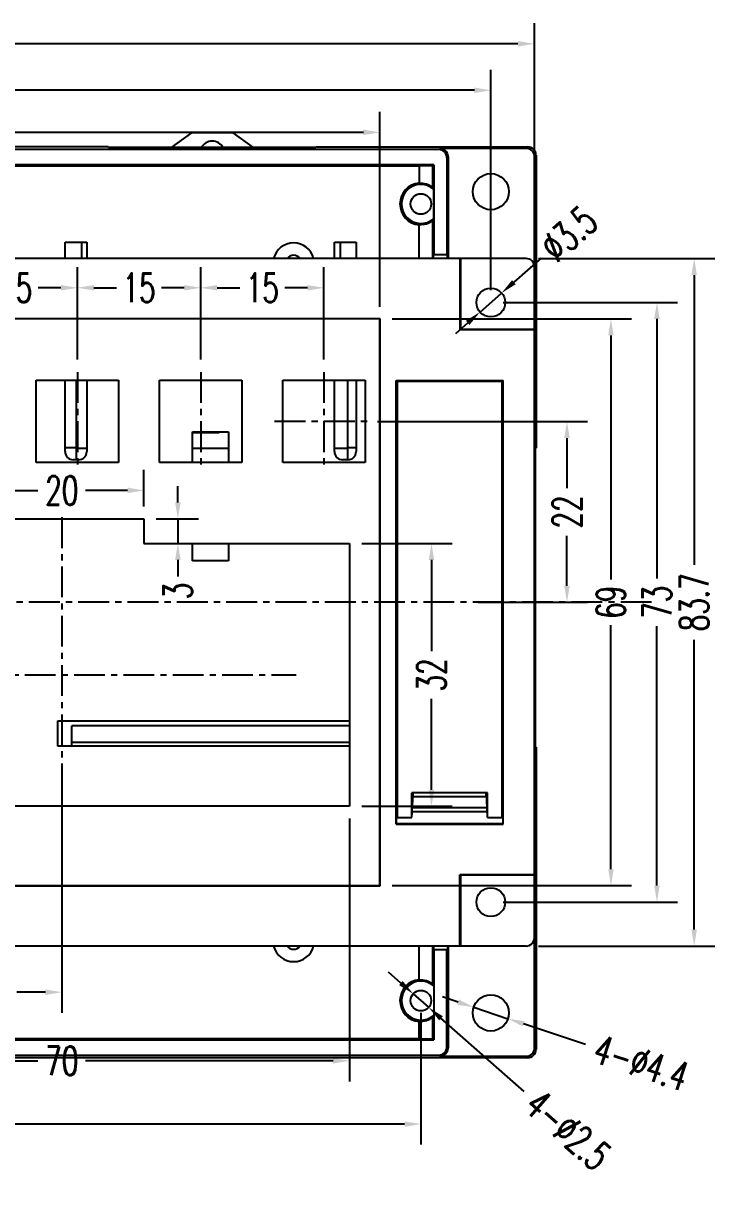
# Model space of a CAD drawing. Header units: millimetres. Extents: x -2018 to 1793, y 1393 to 1813.
# Drawn here: x 532.4 to 616.5, y 1565.2 to 1706.9 of the extents above; entities that cross this region are included whole.
import ezdxf

# ---------------------------------------------------------------- set-up
doc = ezdxf.new("R2010")
doc.units = ezdxf.units.MM
doc.linetypes.add('CENTER', pattern=[0.6, 0.375, -0.075, 0.075, -0.075])
doc.layers.add('02___PRT_ALL_AXES', color=7, linetype='Continuous')
doc.styles.add('romans', font='romans.shx', dxfattribs={"width": 0.67, "bigfont": 'fangsong.shx'})
doc.dimstyles.new('MSTD', dxfattribs={"dimtxt": 3.5, "dimasz": 2, "dimexe": 2.5, "dimexo": 1.5, "dimgap": 1, "dimtad": 0, "dimdsep": 46, "dimtxsty": 'romans', "dimcen": 0, "dimclrd": 5, "dimclre": 5, "dimclrt": 3, "dimadec": 1, "dimazin": 0, "dimtfac": 0.5, "dimtmove": 0, "dimatfit": 3, "dimfxl": 1, "dimarcsym": 0})

# ---------------------------------------------------------------- blocks, each defined once
blk = doc.blocks.new('*D299')
at = {"color": 5, "lineweight": -2}
for p, q in [((67.61, -1179.67), (67.61, -1195.7)), ((194.61, -1179.67), (194.61, -1195.7)), ((69.61, -1193.2), (127.26, -1193.2)), ((192.61, -1193.2), (134.96, -1193.2))]:
    blk.add_line(p, q, dxfattribs=at)
at = {"color": 5}
for points in [[(69.61, -1192.87), (69.61, -1193.54), (67.61, -1193.2)], [(192.61, -1192.87), (192.61, -1193.54), (194.61, -1193.2)]]:
    blk.add_solid(points, dxfattribs=at)
at = {"layer": 'Defpoints', "color": 0}
for p in [(67.61, -1178.17), (194.61, -1178.17), (194.61, -1193.2)]:
    blk.add_point(p, dxfattribs=at)
at = {"color": 3, "insert": (131.11, -1193.2), "char_height": 3.5, "attachment_point": 5, "style": 'romans'}
blk.add_mtext('127', dxfattribs=at)
blk = doc.blocks.new('*D10')
at = {"color": 5, "lineweight": -2}
for p, q in [((53.81, -1087.33), (53.81, -1059.18)), ((208.41, -1087.33), (208.41, -1059.18)), ((55.81, -1061.68), (124.53, -1061.68)), ((206.41, -1061.68), (137.69, -1061.68))]:
    blk.add_line(p, q, dxfattribs=at)
at = {"color": 5}
for points in [[(55.81, -1061.34), (55.81, -1062.01), (53.81, -1061.68)], [(206.41, -1061.34), (206.41, -1062.01), (208.41, -1061.68)]]:
    blk.add_solid(points, dxfattribs=at)
at = {"layer": 'Defpoints', "color": 0}
for p in [(208.41, -1061.68), (53.81, -1088.83), (208.41, -1088.83)]:
    blk.add_point(p, dxfattribs=at)
at = {"color": 3, "insert": (131.11, -1061.68), "char_height": 3.5, "attachment_point": 5, "style": 'romans'}
blk.add_mtext('154.59', dxfattribs=at)
blk = doc.blocks.new('*D11')
at = {"color": 5, "lineweight": -2}
for p, q in [((72.61, -1093.68), (72.61, -1069.96)), ((189.61, -1093.68), (189.61, -1069.96)), ((74.61, -1072.46), (127.26, -1072.46)), ((187.61, -1072.46), (134.96, -1072.46))]:
    blk.add_line(p, q, dxfattribs=at)
at = {"color": 5}
for points in [[(74.61, -1072.12), (74.61, -1072.79), (72.61, -1072.46)], [(187.61, -1072.12), (187.61, -1072.79), (189.61, -1072.46)]]:
    blk.add_solid(points, dxfattribs=at)
at = {"layer": 'Defpoints', "color": 0}
for p in [(189.61, -1072.46), (72.61, -1095.18), (189.61, -1095.18)]:
    blk.add_point(p, dxfattribs=at)
at = {"color": 3, "insert": (131.11, -1072.46), "char_height": 3.5, "attachment_point": 5, "style": 'romans'}
blk.add_mtext('117', dxfattribs=at)
blk = doc.blocks.new('*D12')
at = {"color": 5, "lineweight": -2}
for p, q in [((59.11, -1091.67), (59.11, -1064.84)), ((203.11, -1091.67), (203.11, -1064.84)), ((61.11, -1067.34), (127.21, -1067.34)), ((201.11, -1067.34), (135.01, -1067.34))]:
    blk.add_line(p, q, dxfattribs=at)
at = {"color": 5}
for points in [[(61.11, -1067), (61.11, -1067.67), (59.11, -1067.34)], [(201.11, -1067), (201.11, -1067.67), (203.11, -1067.34)]]:
    blk.add_solid(points, dxfattribs=at)
at = {"layer": 'Defpoints', "color": 0}
for p in [(203.11, -1067.34), (59.11, -1093.17), (203.11, -1093.17)]:
    blk.add_point(p, dxfattribs=at)
at = {"color": 3, "insert": (131.11, -1067.34), "char_height": 3.5, "attachment_point": 5, "style": 'romans'}
blk.add_mtext('144', dxfattribs=at)
blk = doc.blocks.new('*D13')
at = {"color": 5, "lineweight": -2}
for p, q in [((209.22, -1087.79), (205.92, -1090.7)), ((201.8, -1094.33), (204.42, -1092.02)), ((200.3, -1095.65), (198.8, -1096.98))]:
    blk.add_line(p, q, dxfattribs=at)
at = {"color": 5}
for points in [[(205.7, -1090.45), (206.14, -1090.95), (204.42, -1092.02)], [(200.08, -1095.4), (200.52, -1095.9), (201.8, -1094.33)]]:
    blk.add_solid(points, dxfattribs=at)
at = {"layer": 'Defpoints', "color": 0}
for p in [(204.42, -1092.02), (201.8, -1094.33)]:
    blk.add_point(p, dxfattribs=at)
at = {"color": 3, "insert": (212.61, -1084.8), "char_height": 3.5, "attachment_point": 5, "rotation": 41.3857, "style": 'romans'}
blk.add_mtext('∅3.5', dxfattribs=at)
blk = doc.blocks.new('*D14')
at = {"color": 5, "lineweight": -2}
for p, q in [((208.91, -1087.83), (230.36, -1087.83)), ((227.86, -1089.83), (227.86, -1125.1)), ((227.86, -1169.52), (227.86, -1134.25)), ((208.91, -1171.52), (230.36, -1171.52))]:
    blk.add_line(p, q, dxfattribs=at)
at = {"color": 5}
for points in [[(227.52, -1089.83), (228.19, -1089.83), (227.86, -1087.83)], [(227.52, -1169.52), (228.19, -1169.52), (227.86, -1171.52)]]:
    blk.add_solid(points, dxfattribs=at)
at = {"layer": 'Defpoints', "color": 0}
for p in [(207.41, -1087.83), (207.41, -1171.52), (227.86, -1171.52)]:
    blk.add_point(p, dxfattribs=at)
at = {"color": 3, "insert": (227.86, -1129.67), "char_height": 3.5, "attachment_point": 5, "rotation": 90, "style": 'romans'}
blk.add_mtext('83.7', dxfattribs=at)
blk = doc.blocks.new('*D114')
at = {"color": 5, "lineweight": -2}
for p, q in [((189.31, -1107.67), (214.88, -1107.67)), ((212.38, -1109.67), (212.38, -1115.78)), ((212.38, -1127.67), (212.38, -1121.57)), ((201.56, -1129.67), (214.88, -1129.67))]:
    blk.add_line(p, q, dxfattribs=at)
at = {"color": 5}
for points in [[(212.05, -1109.67), (212.71, -1109.67), (212.38, -1107.67)], [(212.05, -1127.67), (212.71, -1127.67), (212.38, -1129.67)]]:
    blk.add_solid(points, dxfattribs=at)
at = {"layer": 'Defpoints', "color": 0}
for p in [(187.81, -1107.67), (200.06, -1129.67), (212.38, -1129.67)]:
    blk.add_point(p, dxfattribs=at)
at = {"color": 3, "insert": (212.38, -1118.67), "char_height": 3.5, "attachment_point": 5, "rotation": 90, "style": 'romans'}
blk.add_mtext('22', dxfattribs=at)
blk = doc.blocks.new('*D15')
at = {"color": 5, "lineweight": -2}
for p, q in [((191.11, -1095.18), (220.23, -1095.18)), ((217.73, -1097.18), (217.73, -1126.89)), ((217.73, -1162.17), (217.73, -1132.46)), ((191.11, -1164.17), (220.23, -1164.17))]:
    blk.add_line(p, q, dxfattribs=at)
at = {"color": 5}
for points in [[(217.4, -1097.18), (218.06, -1097.18), (217.73, -1095.18)], [(217.4, -1162.17), (218.06, -1162.17), (217.73, -1164.17)]]:
    blk.add_solid(points, dxfattribs=at)
at = {"layer": 'Defpoints', "color": 0}
for p in [(189.61, -1095.18), (189.61, -1164.17), (217.73, -1164.17)]:
    blk.add_point(p, dxfattribs=at)
at = {"color": 3, "insert": (217.73, -1129.67), "char_height": 3.5, "attachment_point": 5, "rotation": 90, "style": 'romans'}
blk.add_mtext('69', dxfattribs=at)
blk = doc.blocks.new('*D16')
at = {"color": 5, "lineweight": -2}
for p, q in [((204.61, -1093.17), (225.83, -1093.17)), ((223.33, -1095.17), (223.33, -1126.78)), ((223.33, -1164.17), (223.33, -1132.57)), ((204.61, -1166.17), (225.83, -1166.17))]:
    blk.add_line(p, q, dxfattribs=at)
at = {"color": 5}
for points in [[(222.99, -1095.17), (223.66, -1095.17), (223.33, -1093.17)], [(222.99, -1164.17), (223.66, -1164.17), (223.33, -1166.17)]]:
    blk.add_solid(points, dxfattribs=at)
at = {"layer": 'Defpoints', "color": 0}
for p in [(203.11, -1093.17), (203.11, -1166.17), (223.33, -1166.17)]:
    blk.add_point(p, dxfattribs=at)
at = {"color": 3, "insert": (223.33, -1129.67), "char_height": 3.5, "attachment_point": 5, "rotation": 90, "style": 'romans'}
blk.add_mtext('73', dxfattribs=at)
blk = doc.blocks.new('*D17')
at = {"color": 5, "lineweight": -2}
for p, q in [((165.03, -1117.52), (165.03, -1115.52)), ((162.41, -1119.52), (167.53, -1119.52)), ((165.03, -1119.52), (165.03, -1122.52)), ((162.41, -1122.52), (167.53, -1122.52)), ((165.03, -1124.52), (165.03, -1126.52))]:
    blk.add_line(p, q, dxfattribs=at)
at = {"color": 5}
for points in [[(164.7, -1117.52), (165.37, -1117.52), (165.03, -1119.52)], [(164.7, -1124.52), (165.37, -1124.52), (165.03, -1122.52)]]:
    blk.add_solid(points, dxfattribs=at)
at = {"layer": 'Defpoints', "color": 0}
for p in [(160.91, -1119.52), (160.91, -1122.52), (165.03, -1122.52)]:
    blk.add_point(p, dxfattribs=at)
at = {"color": 3, "insert": (165.03, -1128.3), "char_height": 3.5, "attachment_point": 5, "rotation": 90, "style": 'romans'}
blk.add_mtext('3', dxfattribs=at)
blk = doc.blocks.new('*D18')
at = {"color": 5, "lineweight": -2}
for p, q in [((140.91, -1118.02), (140.91, -1113.55)), ((160.91, -1118.02), (160.91, -1113.55)), ((142.91, -1116.05), (148.01, -1116.05)), ((158.91, -1116.05), (153.81, -1116.05))]:
    blk.add_line(p, q, dxfattribs=at)
at = {"color": 5}
for points in [[(142.91, -1115.71), (142.91, -1116.38), (140.91, -1116.05)], [(158.91, -1115.71), (158.91, -1116.38), (160.91, -1116.05)]]:
    blk.add_solid(points, dxfattribs=at)
at = {"layer": 'Defpoints', "color": 0}
for p in [(160.91, -1116.05), (140.91, -1119.52), (160.91, -1119.52)]:
    blk.add_point(p, dxfattribs=at)
at = {"color": 3, "insert": (150.91, -1116.05), "char_height": 3.5, "attachment_point": 5, "style": 'romans'}
blk.add_mtext('20', dxfattribs=at)
blk = doc.blocks.new('*D197')
at = {"color": 5, "lineweight": -2}
for p, q in [((167.81, -1100.13), (167.81, -1088.88)), ((182.81, -1100.13), (182.81, -1088.88)), ((169.81, -1091.38), (172.58, -1091.38)), ((180.81, -1091.38), (178.04, -1091.38))]:
    blk.add_line(p, q, dxfattribs=at)
at = {"color": 5}
for points in [[(169.81, -1091.05), (169.81, -1091.71), (167.81, -1091.38)], [(180.81, -1091.05), (180.81, -1091.71), (182.81, -1091.38)]]:
    blk.add_solid(points, dxfattribs=at)
at = {"layer": 'Defpoints', "color": 0}
for p in [(182.81, -1091.38), (167.81, -1101.63), (182.81, -1101.63)]:
    blk.add_point(p, dxfattribs=at)
at = {"color": 3, "insert": (175.31, -1091.38), "char_height": 3.5, "attachment_point": 5, "style": 'romans'}
blk.add_mtext('15', dxfattribs=at)
blk = doc.blocks.new('*D198')
at = {"color": 5, "lineweight": -2}
for p, q in [((152.81, -1100.13), (152.81, -1088.88)), ((167.81, -1100.13), (167.81, -1088.88)), ((154.81, -1091.38), (157.58, -1091.38)), ((165.81, -1091.38), (163.04, -1091.38))]:
    blk.add_line(p, q, dxfattribs=at)
at = {"color": 5}
for points in [[(154.81, -1091.05), (154.81, -1091.71), (152.81, -1091.38)], [(165.81, -1091.05), (165.81, -1091.71), (167.81, -1091.38)]]:
    blk.add_solid(points, dxfattribs=at)
at = {"layer": 'Defpoints', "color": 0}
for p in [(167.81, -1091.38), (152.81, -1101.63), (167.81, -1101.63)]:
    blk.add_point(p, dxfattribs=at)
at = {"color": 3, "insert": (160.31, -1091.38), "char_height": 3.5, "attachment_point": 5, "style": 'romans'}
blk.add_mtext('15', dxfattribs=at)
blk = doc.blocks.new('*D199')
at = {"color": 5, "lineweight": -2}
for p, q in [((137.81, -1089.88), (137.81, -1088.88)), ((152.81, -1100.13), (152.81, -1088.88)), ((139.81, -1091.38), (142.58, -1091.38)), ((150.81, -1091.38), (148.04, -1091.38))]:
    blk.add_line(p, q, dxfattribs=at)
at = {"color": 5}
for points in [[(139.81, -1091.05), (139.81, -1091.71), (137.81, -1091.38)], [(150.81, -1091.05), (150.81, -1091.71), (152.81, -1091.38)]]:
    blk.add_solid(points, dxfattribs=at)
at = {"layer": 'Defpoints', "color": 0}
for p in [(137.81, -1091.38), (152.81, -1091.38), (152.81, -1101.63)]:
    blk.add_point(p, dxfattribs=at)
at = {"color": 3, "insert": (145.31, -1091.38), "char_height": 3.5, "attachment_point": 5, "style": 'romans'}
blk.add_mtext('15', dxfattribs=at)
blk = doc.blocks.new('*D201')
at = {"color": 5, "lineweight": -2}
for p, q in [((150.91, -1152.36), (150.91, -1179.64)), ((133.11, -1177.14), (136.6, -1177.14)), ((148.91, -1177.14), (145.42, -1177.14)), ((131.11, -1178.38), (131.11, -1179.64))]:
    blk.add_line(p, q, dxfattribs=at)
at = {"color": 5}
for points in [[(133.11, -1176.81), (133.11, -1177.48), (131.11, -1177.14)], [(148.91, -1176.81), (148.91, -1177.48), (150.91, -1177.14)]]:
    blk.add_solid(points, dxfattribs=at)
at = {"layer": 'Defpoints', "color": 0}
for p in [(150.91, -1150.86), (131.11, -1176.88), (150.91, -1177.14)]:
    blk.add_point(p, dxfattribs=at)
at = {"color": 3, "insert": (141.01, -1177.14), "char_height": 3.5, "attachment_point": 5, "style": 'romans'}
blk.add_mtext('19.8', dxfattribs=at)
blk = doc.blocks.new('*D39')
at = {"color": 5, "lineweight": -2}
for p, q in [((115.91, -1156.01), (115.91, -1188)), ((185.91, -1156.01), (185.91, -1188)), ((117.91, -1185.5), (148.01, -1185.5)), ((183.91, -1185.5), (153.81, -1185.5))]:
    blk.add_line(p, q, dxfattribs=at)
at = {"color": 5}
for points in [[(117.91, -1185.16), (117.91, -1185.83), (115.91, -1185.5)], [(183.91, -1185.16), (183.91, -1185.83), (185.91, -1185.5)]]:
    blk.add_solid(points, dxfattribs=at)
at = {"layer": 'Defpoints', "color": 0}
for p in [(115.91, -1154.51), (185.91, -1154.51), (185.91, -1185.5)]:
    blk.add_point(p, dxfattribs=at)
at = {"color": 3, "insert": (150.91, -1185.5), "char_height": 3.5, "attachment_point": 5, "style": 'romans'}
blk.add_mtext('70', dxfattribs=at)
blk = doc.blocks.new('*D40')
at = {"color": 5, "lineweight": -2}
for p, q in [((187.41, -1122.52), (198.39, -1122.52)), ((195.89, -1124.52), (195.89, -1135.62)), ((195.89, -1152.51), (195.89, -1141.41)), ((187.41, -1154.51), (198.39, -1154.51))]:
    blk.add_line(p, q, dxfattribs=at)
at = {"color": 5}
for points in [[(195.56, -1124.52), (196.23, -1124.52), (195.89, -1122.52)], [(195.56, -1152.51), (196.23, -1152.51), (195.89, -1154.51)]]:
    blk.add_solid(points, dxfattribs=at)
at = {"layer": 'Defpoints', "color": 0}
for p in [(185.91, -1122.52), (185.91, -1154.51), (195.89, -1154.51)]:
    blk.add_point(p, dxfattribs=at)
at = {"color": 3, "insert": (195.89, -1138.52), "char_height": 3.5, "attachment_point": 5, "rotation": 90, "style": 'romans'}
blk.add_mtext('32', dxfattribs=at)
blk = doc.blocks.new('*D88')
at = {"color": 5, "lineweight": -2}
for p, q in [((199.13, -1178.35), (197.23, -1177.72)), ((201.03, -1178.98), (205.2, -1180.37)), ((214.64, -1183.5), (207.1, -1181))]:
    blk.add_line(p, q, dxfattribs=at)
at = {"color": 5}
for points in [[(199.23, -1178.03), (199.02, -1178.67), (201.03, -1178.98)], [(207.2, -1180.68), (206.99, -1181.31), (205.2, -1180.37)]]:
    blk.add_solid(points, dxfattribs=at)
at = {"layer": 'Defpoints', "color": 0}
for p in [(201.03, -1178.98), (205.2, -1180.37)]:
    blk.add_point(p, dxfattribs=at)
at = {"color": 3, "insert": (221.42, -1185.75), "char_height": 3.5, "attachment_point": 5, "rotation": 341.635, "style": 'romans'}
blk.add_mtext('4-∅4.4', dxfattribs=at)
blk = doc.blocks.new('*D89')
at = {"color": 5, "lineweight": -2}
for p, q in [((192.17, -1176.03), (190.67, -1174.71)), ((193.67, -1177.35), (195.55, -1179)), ((207.19, -1189.24), (197.05, -1180.32))]:
    blk.add_line(p, q, dxfattribs=at)
at = {"color": 5}
for points in [[(192.39, -1175.78), (191.95, -1176.28), (193.67, -1177.35)], [(197.27, -1180.07), (196.83, -1180.57), (195.55, -1179)]]:
    blk.add_solid(points, dxfattribs=at)
at = {"layer": 'Defpoints', "color": 0}
for p in [(193.67, -1177.35), (195.55, -1179)]:
    blk.add_point(p, dxfattribs=at)
at = {"color": 3, "insert": (212.51, -1193.92), "char_height": 3.5, "attachment_point": 5, "rotation": 318.6694, "style": 'romans'}
blk.add_mtext('4-∅2.5', dxfattribs=at)

msp = doc.modelspace()

# ---------------------------------------------------------------- linework, layer by layer
at = {"color": 7, "linetype": 'Continuous'}
for p, q in [((552.853, 1693.508), (550.365, 1691.726)), ((582.915, 1691.486), (451.595, 1691.486)), ((542.68, 1691.8), (491.829, 1691.8)), ((542.754, 1691.726), (542.68, 1691.8)), ((567.953, 1691.726), (542.754, 1691.726)), ((568.026, 1691.8), (567.953, 1691.726)), ((568.026, 1691.8), (593.755, 1691.8)), ((582.915, 1691.486), (583.054, 1691.625)), ((593.58, 1691.625), (583.054, 1691.625)), ((593.755, 1691.8), (593.58, 1691.625)), ((583.914, 1690.486), (584.054, 1690.625)), ((583.914, 1690.486), (583.914, 1678.657)), ((584.054, 1690.625), (584.054, 1678.208)), ((594.755, 1690.8), (594.58, 1690.625)), ((594.58, 1677.209), (594.58, 1690.625)), ((594.755, 1690.8), (594.755, 1655.181)), ((582.333, 1689.64), (452.176, 1689.64)), ((580.541, 1689.448), (453.968, 1689.448)), ((582.202, 1689.509), (580.541, 1689.509)), ((580.541, 1689.509), (580.541, 1687.339)), ((582.333, 1689.64), (582.202, 1689.509)), ((582.202, 1686.882), (582.202, 1689.509)), ((582.333, 1689.64), (582.333, 1678.657)), ((582.316, 1683.067), (582.316, 1686.648)), ((580.541, 1678.206), (580.541, 1682.376)), ((582.202, 1678.206), (582.202, 1682.833)), ((537.454, 1678.206), (537.454, 1680.206)), ((537.454, 1680.206), (540.079, 1680.206)), ((539.454, 1680.206), (539.454, 1678.206)), ((540.079, 1680.206), (540.079, 1678.206)), ((570.228, 1680.206), (572.853, 1680.206)), ((570.228, 1678.206), (570.228, 1680.206)), ((570.953, 1678.206), (570.953, 1680.206)), ((572.853, 1680.206), (572.853, 1678.206)), ((583.979, 1678.657), (582.269, 1678.657)), ((582.269, 1678.206), (582.269, 1678.657)), ((583.979, 1678.206), (583.979, 1678.657)), ((593.552, 1678.206), (440.957, 1678.206)), ((585.5, 1678.206), (585.5, 1669.545)), ((585.552, 1678.206), (585.552, 1669.597)), ((594.552, 1595.509), (594.552, 1677.206)), ((594.58, 1677.209), (594.565, 1677.193)), ((575.773, 1670.877), (458.736, 1670.877)), ((575.752, 1670.856), (458.757, 1670.856)), ((575.773, 1670.877), (575.752, 1670.856)), ((575.752, 1601.859), (575.752, 1670.856)), ((575.773, 1601.838), (575.773, 1670.877)), ((585.5, 1669.545), (585.552, 1669.597)), ((594.552, 1669.545), (585.5, 1669.545)), ((585.552, 1669.597), (594.552, 1669.597)), ((533.954, 1653.398), (533.954, 1663.397)), ((533.954, 1663.397), (543.954, 1663.397)), ((537.454, 1654.707), (537.454, 1663.397)), ((538.853, 1653.707), (538.853, 1663.397)), ((540.079, 1663.397), (540.079, 1654.707)), ((543.954, 1663.397), (543.954, 1653.398)), ((548.953, 1663.397), (558.953, 1663.397)), ((548.953, 1653.398), (548.953, 1663.397)), ((558.953, 1663.397), (558.953, 1653.398)), ((563.953, 1663.397), (573.953, 1663.397)), ((563.953, 1653.398), (563.953, 1663.397)), ((570.228, 1654.707), (570.228, 1663.397)), ((572.853, 1663.397), (572.853, 1654.707)), ((573.953, 1663.397), (573.953, 1653.398)), ((577.752, 1663.356), (590.752, 1663.356)), ((577.752, 1609.358), (577.752, 1663.356)), ((577.782, 1663.327), (577.752, 1663.356)), ((578.752, 1663.327), (577.782, 1663.327)), ((577.782, 1610.858), (577.782, 1663.327)), ((577.912, 1663.281), (577.882, 1663.252)), ((590.622, 1663.252), (577.882, 1663.252)), ((577.882, 1610.159), (577.882, 1663.252)), ((577.912, 1663.281), (580.502, 1663.281)), ((578.752, 1663.281), (578.752, 1663.327)), ((578.752, 1663.327), (578.775, 1663.304)), ((578.775, 1663.304), (589.729, 1663.304)), ((578.775, 1663.281), (578.775, 1663.304)), ((580.502, 1663.304), (580.502, 1663.281)), ((588.002, 1663.304), (588.002, 1663.281)), ((588.002, 1663.281), (590.593, 1663.281)), ((589.752, 1663.327), (589.729, 1663.304)), ((589.729, 1663.304), (589.729, 1663.281)), ((590.722, 1663.327), (589.752, 1663.327)), ((589.752, 1663.327), (589.752, 1663.281)), ((590.622, 1663.252), (590.593, 1663.281)), ((590.622, 1610.159), (590.622, 1663.252)), ((590.722, 1663.327), (590.752, 1663.356)), ((590.722, 1610.858), (590.722, 1663.327)), ((590.752, 1609.358), (590.752, 1663.356)), ((552.953, 1653.398), (552.953, 1657.108)), ((552.953, 1657.107), (557.353, 1657.107)), ((556.203, 1657.008), (552.953, 1657.008)), ((556.203, 1657.008), (556.203, 1657.107)), ((557.353, 1657.108), (557.353, 1653.398)), ((538.853, 1655.147), (537.454, 1655.147)), ((572.853, 1655.147), (571.853, 1655.147)), ((594.755, 1655.181), (594.681, 1655.108)), ((594.681, 1618.808), (594.681, 1655.108)), ((543.954, 1653.398), (533.954, 1653.398)), ((539.079, 1653.707), (538.454, 1653.707)), ((558.953, 1653.398), (548.953, 1653.398)), ((573.953, 1653.398), (563.953, 1653.398)), ((571.853, 1653.707), (571.228, 1653.707)), ((527.054, 1646.516), (547.054, 1646.516)), ((547.054, 1646.516), (547.054, 1643.516)), ((547.054, 1643.516), (572.053, 1643.516)), ((552.953, 1641.407), (552.953, 1643.516)), ((557.353, 1643.516), (557.353, 1641.407)), ((572.053, 1643.516), (572.053, 1611.517)), ((557.353, 1641.407), (552.953, 1641.407)), ((536.554, 1621.908), (572.053, 1621.908)), ((536.554, 1618.857), (536.554, 1621.908)), ((572.053, 1621.308), (538.254, 1621.308)), ((538.254, 1618.857), (538.254, 1621.308)), ((572.053, 1619.308), (538.254, 1619.308)), ((572.053, 1618.857), (536.554, 1618.857)), ((594.755, 1618.735), (594.681, 1618.808)), ((594.755, 1618.735), (594.755, 1581.915)), ((588.841, 1613.157), (579.663, 1613.157)), ((579.663, 1610.159), (579.663, 1613.157)), ((579.663, 1610.159), (579.752, 1612.301)), ((579.752, 1612.301), (579.752, 1613.157)), ((588.752, 1612.657), (579.752, 1612.657)), ((579.82, 1612.657), (579.82, 1613.157)), ((588.684, 1612.657), (588.684, 1613.157)), ((588.752, 1612.301), (588.752, 1613.157)), ((588.841, 1610.159), (588.752, 1612.301)), ((588.841, 1610.159), (588.841, 1613.157)), ((572.053, 1611.517), (502.055, 1611.517)), ((577.765, 1609.371), (577.782, 1610.858)), ((577.882, 1610.858), (577.782, 1610.858)), ((588.812, 1610.858), (579.692, 1610.858)), ((579.713, 1611.358), (588.791, 1611.358)), ((590.722, 1610.858), (590.622, 1610.858)), ((590.74, 1609.371), (590.722, 1610.858)), ((577.752, 1609.358), (577.765, 1609.371)), ((577.752, 1609.358), (590.752, 1609.358)), ((590.74, 1609.371), (577.765, 1609.371)), ((577.882, 1610.159), (579.663, 1610.159)), ((588.841, 1610.159), (590.622, 1610.159)), ((590.752, 1609.358), (590.74, 1609.371)), ((594.552, 1603.17), (585.5, 1603.17)), ((585.5, 1603.17), (585.552, 1603.118)), ((585.5, 1594.509), (585.5, 1603.17)), ((594.552, 1603.118), (585.552, 1603.118)), ((585.552, 1603.118), (585.552, 1594.509)), ((458.736, 1601.838), (575.773, 1601.838)), ((458.757, 1601.859), (575.752, 1601.859)), ((575.773, 1601.838), (575.752, 1601.859)), ((594.565, 1595.522), (594.58, 1595.506)), ((594.58, 1582.09), (594.58, 1595.506)), ((593.552, 1594.509), (440.957, 1594.509)), ((580.541, 1590.339), (580.541, 1594.509)), ((582.202, 1589.882), (582.202, 1594.509)), ((582.269, 1594.509), (582.269, 1594.057)), ((583.979, 1594.057), (582.269, 1594.057)), ((582.333, 1594.057), (582.333, 1583.075)), ((583.914, 1582.229), (583.914, 1594.057)), ((583.979, 1594.509), (583.979, 1594.057)), ((584.054, 1594.506), (584.054, 1582.09)), ((582.316, 1589.648), (582.316, 1586.067)), ((580.541, 1583.206), (580.541, 1585.376)), ((582.202, 1583.206), (582.202, 1585.833)), ((452.176, 1583.075), (582.333, 1583.075)), ((453.968, 1583.267), (580.541, 1583.267)), ((580.541, 1583.206), (582.202, 1583.206)), ((582.333, 1583.075), (582.202, 1583.206)), ((593.755, 1580.915), (440.754, 1580.915)), ((451.595, 1581.229), (582.915, 1581.229)), ((583.054, 1581.09), (582.915, 1581.229)), ((583.054, 1581.09), (593.58, 1581.09)), ((584.054, 1582.09), (583.914, 1582.229)), ((593.755, 1580.915), (593.58, 1581.09)), ((594.755, 1581.915), (594.58, 1582.09))]:
    msp.add_line(p, q, dxfattribs=at)
at = {"color": 1, "linetype": 'CENTER', "ltscale": 10}
for p, q in [((538.954, 1664.397), (538.954, 1652.398)), ((553.953, 1664.397), (553.953, 1652.398)), ((568.953, 1664.397), (568.953, 1652.398)), ((562.953, 1658.398), (574.953, 1658.398)), ((537.054, 1646.716), (537.054, 1608.318)), ((608.811, 1636.357), (425.698, 1636.357)), ((508.555, 1627.517), (565.553, 1627.517))]:
    msp.add_line(p, q, dxfattribs=at)
at = {"color": 7, "linetype": 'Continuous'}
for centre, radius in [((589.257, 1686.356), 2.2), ((580.752, 1684.857), 1.25), ((589.255, 1672.857), 1.75), ((589.255, 1599.857), 1.75), ((580.752, 1587.857), 1.25), ((589.257, 1586.359), 2.2)]:
    msp.add_circle(centre, radius, dxfattribs=at)
for centre, radius, start, end in [((580.752, 1684.857), 2.551, 94.74601, 265.25399), ((580.752, 1684.857), 2.377, 48.86668, 311.13332), ((580.752, 1684.857), 2.49, 54.38905, 94.86273), ((577.414, 1684.419), 5.384, 24.4451, 27.21641), ((577.414, 1685.296), 5.384, 332.78359, 335.5549), ((580.752, 1684.857), 2.49, 265.13727, 305.61095), ((565.255, 1677.607), 2.5, 14.0076, 165.9924), ((565.255, 1677.607), 1, 37.51085, 142.48915), ((593.552, 1677.206), 1, 0, 90), ((538.454, 1654.707), 1, 180, 270), ((539.079, 1654.707), 1, 270, 0), ((571.228, 1654.707), 1, 180, 270), ((571.853, 1654.707), 1, 270, 0), ((593.552, 1595.509), 1, 270, 0), ((565.255, 1595.107), 2.5, 194.0076, 345.9924), ((565.255, 1595.107), 1, 217.51085, 322.48915), ((580.752, 1587.857), 2.551, 94.74601, 265.25399), ((580.752, 1587.857), 2.377, 48.86668, 311.13332), ((580.752, 1587.857), 2.49, 54.38905, 94.86273), ((577.414, 1587.419), 5.384, 24.4451, 27.21641), ((580.752, 1587.857), 2.49, 265.13727, 305.61095), ((577.414, 1588.296), 5.384, 332.78359, 335.5549)]:
    msp.add_arc(centre, radius, start, end, dxfattribs=at)
for centre, major_axis, start_param, end_param in [((582.914, 1690.485), (0.707, 0.707), -0.7852459, 0.7852459), ((583.054, 1690.625), (0.707, 0.707), -0.7852459, 0.7852459), ((593.58, 1690.625), (-0.707, -0.707), 2.3563468, 3.9268385), ((593.754, 1690.8), (0.707, 0.707), -0.7852459, 0.7852459), ((593.58, 1677.208), (0.707, 0.707), -0.7852459, 0.1759054), ((593.58, 1595.507), (-0.707, 0.707), -3.3254189, -2.3563468), ((582.914, 1582.23), (-0.707, 0.707), 2.3563468, 3.9268385), ((583.054, 1582.09), (-0.707, 0.707), -3.9268385, -2.3563468), ((593.58, 1582.09), (-0.707, 0.707), 2.3563468, 3.9268385), ((593.754, 1581.915), (0.707, -0.707), -0.7852459, 0.7852459)]:
    msp.add_ellipse(centre, major_axis=major_axis, ratio=0.9996955, start_param=start_param, end_param=end_param, dxfattribs=at)
at = {"layer": '02___PRT_ALL_AXES', "color": 7, "linetype": 'Continuous'}
for p, q in [((557.853, 1693.508), (552.853, 1693.508)), ((557.853, 1693.508), (560.341, 1691.726)), ((571.853, 1653.707), (571.853, 1663.397)), ((538.853, 1655.108), (540.079, 1655.108)), ((552.953, 1655.108), (557.353, 1655.108)), ((570.228, 1655.108), (571.853, 1655.108))]:
    msp.add_line(p, q, dxfattribs=at)
msp.add_arc((555.353, 1691.008), 1.5, 28.67208, 151.32792, dxfattribs=at)

# ---------------------------------------------------------------- dimensions: what is measured, and where the dimension line sits
for base, p1, p2, picture, middle, set_off in [((594.5518, 1704.3568), (439.9574, 1677.206), (594.5518, 1677.206), '*D10', (517.2546, 1704.3568), (386.1436, 2766.0322)), ((589.255, 1698.695), (445.255, 1672.857), (589.255, 1672.857), '*D12', (517.255, 1698.695), (386.144, 2766.032)), ((575.7525, 1693.5756), (458.7567, 1670.8562), (575.7525, 1670.8562), '*D11', (517.2546, 1693.5756), (386.1436, 2766.0322)), ((547.054, 1649.987), (527.054, 1646.516), (547.054, 1646.516), '*D18', (537.054, 1649.987), (386.144, 2766.032)), ((580.7523, 1572.8294), (453.7569, 1587.8575), (580.7523, 1587.8575), '*D299', (517.2546, 1572.8294), (386.1436, 2766.0322))]:
    dim = msp.add_linear_dim(base=base, p1=p1, p2=p2, dimstyle='MSTD')
    dim.commit()
    dim.dimension.update_dxf_attribs({"geometry": picture, "text_midpoint": middle, "insert": set_off})
dim = msp.add_diameter_dim_2p(p1=(587.942, 1671.701), p2=(590.568, 1674.014), dimstyle='MSTD')
dim.commit()
dim.dimension.update_dxf_attribs({"geometry": '*D13', "text_midpoint": (598.758, 1681.232), "dimtype": 131, "insert": (386.144, 2766.032)})
for base, p1, p2, picture, middle in [((614, 1594.509), (593.552, 1678.206), (593.552, 1594.509), '*D14', (614, 1636.357)), ((609.469, 1599.857), (589.255, 1672.857), (589.255, 1599.857), '*D16', (609.469, 1636.357)), ((603.875, 1601.859), (575.752, 1670.856), (575.752, 1601.859), '*D15', (603.875, 1636.357)), ((598.523, 1636.357), (573.953, 1658.358), (586.205, 1636.357), '*D114', (598.523, 1647.358)), ((551.176, 1643.516), (547.054, 1646.516), (547.054, 1643.516), '*D17', (551.176, 1637.735)), ((582.038, 1611.517), (572.053, 1643.516), (572.053, 1611.517), '*D40', (582.038, 1627.517))]:
    dim = msp.add_linear_dim(base=base, p1=p1, p2=p2, angle=90, dimstyle='MSTD')
    dim.commit()
    dim.dimension.update_dxf_attribs({"geometry": picture, "text_midpoint": middle, "insert": (386.144, 2766.032)})
for base, p1, p2, picture, middle in [((538.954, 1674.652), (523.954, 1674.652), (538.954, 1664.397), '*D199', (531.454, 1674.652)), ((553.953, 1674.652), (538.954, 1664.397), (553.953, 1664.397), '*D198', (546.454, 1674.652)), ((568.953, 1674.652), (553.953, 1664.397), (568.953, 1664.397), '*D197', (561.453, 1674.652))]:
    dim = msp.add_linear_dim(base=base, p1=p1, p2=p2, dimstyle='MSTD', override={"dimtmove": 1})
    dim.commit()
    dim.dimension.update_dxf_attribs({"geometry": picture, "text_midpoint": middle, "insert": (386.144, 2766.032)})
for base, p1, p2, picture, middle in [((537.054, 1588.888), (517.255, 1589.154), (537.054, 1615.17), '*D201', (527.154, 1588.888)), ((572.053, 1580.534), (502.055, 1611.517), (572.053, 1611.517), '*D39', (537.054, 1580.534))]:
    dim = msp.add_linear_dim(base=base, p1=p1, p2=p2, dimstyle='MSTD')
    dim.commit()
    dim.dimension.update_dxf_attribs({"geometry": picture, "text_midpoint": middle, "dimtype": 128, "insert": (386.144, 2766.032)})
for p1, p2, picture, middle in [((579.814, 1588.683), (581.691, 1587.032), '*D89', (598.653, 1572.114)), ((587.169, 1587.052), (591.345, 1585.666), '*D88', (607.566, 1580.281))]:
    dim = msp.add_diameter_dim_2p(p1=p1, p2=p2, text='4-<>', dimstyle='MSTD')
    dim.commit()
    dim.dimension.update_dxf_attribs({"geometry": picture, "text_midpoint": middle, "dimtype": 131, "insert": (386.144, 2766.032)})

doc.saveas('drawing.dxf')
